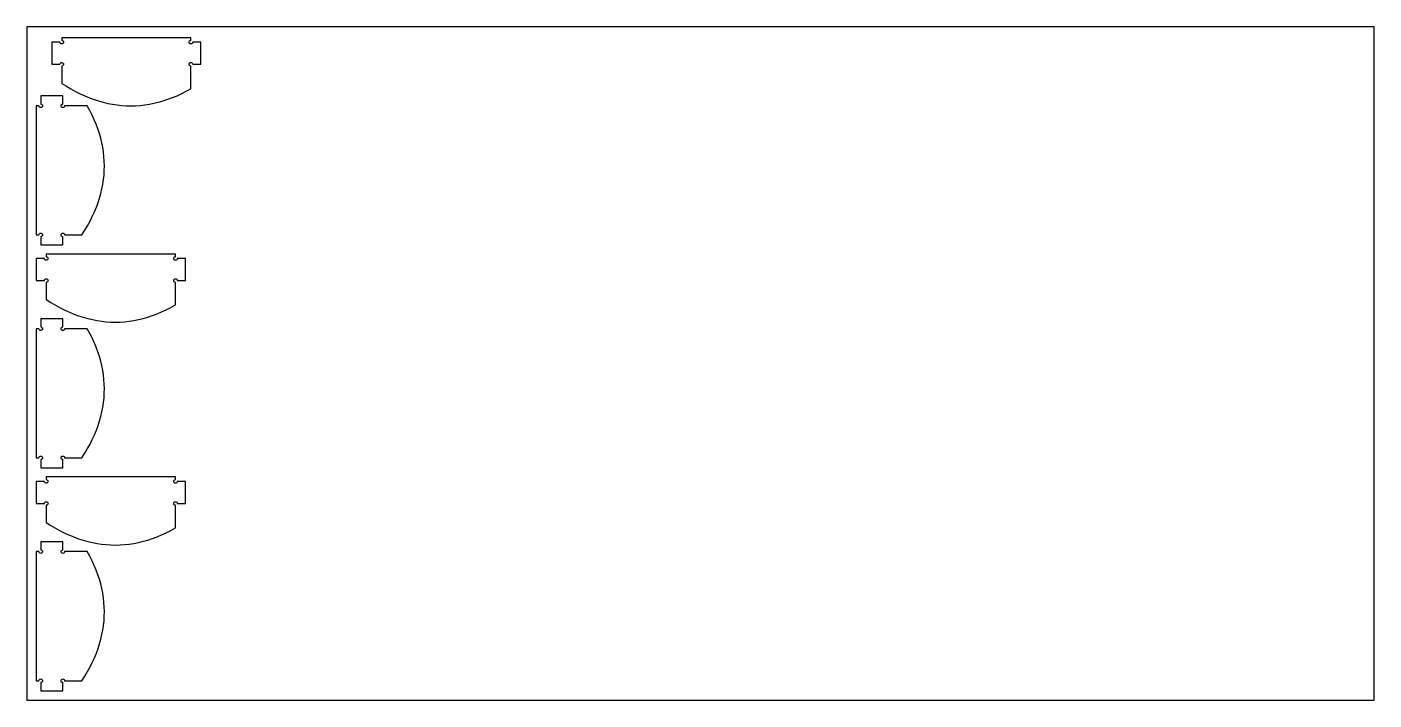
# Model space of a CAD drawing. Extents: x 0 to 2440, y -2940 to 1220.
# Drawn here: x 0 to 2440, y -2940 to -1720 of the extents above; entities that cross this region are included whole.
import ezdxf

# ---------------------------------------------------------------- set-up
doc = ezdxf.new("R2010")
doc.units = 0
doc.layers.add('CUT', color=1, linetype='Continuous')
doc.layers.add('REFERENCE-SHEET', color=8, linetype='Continuous')

msp = doc.modelspace()

# ---------------------------------------------------------------- linework, layer by layer
at = {"layer": 'CUT'}
for points in [[(63, -1739.7), (63, -1744.5, -0.414214), (66.2, -1747.7, -0.414214), (63, -1750.9, -0.414214), (59.8, -1747.7), (45, -1747.7), (45, -1787.7), (59.8, -1787.7, -0.414214), (63, -1784.5, -0.414214), (66.2, -1787.7, -0.414214), (63, -1790.9), (63, -1822.3), (71.4, -1827.6), (79.7, -1832.5), (88.1, -1837), (96.4, -1841.2), (104.8, -1845), (113.1, -1848.4), (121.5, -1851.5), (129.9, -1854.2), (138.2, -1856.6), (146.6, -1858.5), (154.9, -1860.2), (163.3, -1861.4), (171.6, -1862.3), (180, -1862.8), (188.4, -1863), (196.7, -1862.8), (205.1, -1862.2), (213.4, -1861.3), (221.8, -1860), (230.1, -1858.3), (238.5, -1856.3), (246.9, -1853.9), (255.2, -1851.2), (263.6, -1848.1), (271.9, -1844.6), (280.3, -1840.7), (288.6, -1836.5), (297, -1831.9), (297, -1790.9, -0.414214), (293.8, -1787.7, -0.414214), (297, -1784.5, -0.414214), (300.2, -1787.7), (315, -1787.7), (315, -1747.7), (300.2, -1747.7, -0.414214), (297, -1750.9, -0.414214), (293.8, -1747.7, -0.414214), (297, -1744.5), (297, -1739.7)], [(17, -2097), (21.8, -2097, -0.414214), (25, -2093.8, -0.414214), (28.2, -2097, -0.414214), (25, -2100.2), (25, -2115), (65, -2115), (65, -2100.2, -0.414214), (61.8, -2097, -0.414214), (65, -2093.8, -0.414214), (68.2, -2097), (99.6, -2097), (104.8, -2088.6), (109.7, -2080.3), (114.3, -2071.9), (118.4, -2063.6), (122.2, -2055.2), (125.7, -2046.9), (128.8, -2038.5), (131.5, -2030.1), (133.8, -2021.8), (135.8, -2013.4), (137.4, -2005.1), (138.7, -1996.7), (139.6, -1988.4), (140.1, -1980), (140.3, -1971.6), (140, -1963.3), (139.5, -1954.9), (138.5, -1946.6), (137.3, -1938.2), (135.6, -1929.9), (133.6, -1921.5), (131.2, -1913.1), (128.4, -1904.8), (125.3, -1896.4), (121.8, -1888.1), (118, -1879.7), (113.8, -1871.4), (109.2, -1863), (68.2, -1863, -0.414214), (65, -1866.2, -0.414214), (61.8, -1863, -0.414214), (65, -1859.8), (65, -1845), (25, -1845), (25, -1859.8, -0.414214), (28.2, -1863, -0.414214), (25, -1866.2, -0.414214), (21.8, -1863), (17, -1863)], [(35, -2131.7), (35, -2136.5, -0.414214), (38.2, -2139.7, -0.414214), (35, -2142.9, -0.414214), (31.8, -2139.7), (17, -2139.7), (17, -2179.7), (31.8, -2179.7, -0.414214), (35, -2176.5, -0.414214), (38.2, -2179.7, -0.414214), (35, -2182.9), (35, -2214.3), (43.4, -2219.6), (51.7, -2224.5), (60.1, -2229), (68.4, -2233.2), (76.8, -2237), (85.1, -2240.4), (93.5, -2243.5), (101.9, -2246.2), (110.2, -2248.6), (118.6, -2250.5), (126.9, -2252.2), (135.3, -2253.4), (143.6, -2254.3), (152, -2254.8), (160.4, -2255), (168.7, -2254.8), (177.1, -2254.2), (185.4, -2253.3), (193.8, -2252), (202.1, -2250.3), (210.5, -2248.3), (218.9, -2245.9), (227.2, -2243.2), (235.6, -2240.1), (243.9, -2236.6), (252.3, -2232.7), (260.6, -2228.5), (269, -2223.9), (269, -2182.9, -0.414214), (265.8, -2179.7, -0.414214), (269, -2176.5, -0.414214), (272.2, -2179.7), (287, -2179.7), (287, -2139.7), (272.2, -2139.7, -0.414214), (269, -2142.9, -0.414214), (265.8, -2139.7, -0.414214), (269, -2136.5), (269, -2131.7)], [(17, -2501), (21.8, -2501, -0.414214), (25, -2497.8, -0.414214), (28.2, -2501, -0.414214), (25, -2504.2), (25, -2519), (65, -2519), (65, -2504.2, -0.414214), (61.8, -2501, -0.414214), (65, -2497.8, -0.414214), (68.2, -2501), (99.6, -2501), (104.8, -2492.6), (109.7, -2484.3), (114.3, -2475.9), (118.4, -2467.6), (122.2, -2459.2), (125.7, -2450.9), (128.8, -2442.5), (131.5, -2434.1), (133.8, -2425.8), (135.8, -2417.4), (137.4, -2409.1), (138.7, -2400.7), (139.6, -2392.4), (140.1, -2384), (140.3, -2375.6), (140, -2367.3), (139.5, -2358.9), (138.5, -2350.6), (137.3, -2342.2), (135.6, -2333.9), (133.6, -2325.5), (131.2, -2317.1), (128.4, -2308.8), (125.3, -2300.4), (121.8, -2292.1), (118, -2283.7), (113.8, -2275.4), (109.2, -2267), (68.2, -2267, -0.414214), (65, -2270.2, -0.414214), (61.8, -2267, -0.414214), (65, -2263.8), (65, -2249), (25, -2249), (25, -2263.8, -0.414214), (28.2, -2267, -0.414214), (25, -2270.2, -0.414214), (21.8, -2267), (17, -2267)], [(35, -2535.7), (35, -2540.5, -0.414214), (38.2, -2543.7, -0.414214), (35, -2546.9, -0.414214), (31.8, -2543.7), (17, -2543.7), (17, -2583.7), (31.8, -2583.7, -0.414214), (35, -2580.5, -0.414214), (38.2, -2583.7, -0.414214), (35, -2586.9), (35, -2618.3), (43.4, -2623.6), (51.7, -2628.5), (60.1, -2633), (68.4, -2637.2), (76.8, -2641), (85.1, -2644.4), (93.5, -2647.5), (101.9, -2650.2), (110.2, -2652.6), (118.6, -2654.5), (126.9, -2656.2), (135.3, -2657.4), (143.6, -2658.3), (152, -2658.8), (160.4, -2659), (168.7, -2658.8), (177.1, -2658.2), (185.4, -2657.3), (193.8, -2656), (202.1, -2654.3), (210.5, -2652.3), (218.9, -2649.9), (227.2, -2647.2), (235.6, -2644.1), (243.9, -2640.6), (252.3, -2636.7), (260.6, -2632.5), (269, -2627.9), (269, -2586.9, -0.414214), (265.8, -2583.7, -0.414214), (269, -2580.5, -0.414214), (272.2, -2583.7), (287, -2583.7), (287, -2543.7), (272.2, -2543.7, -0.414214), (269, -2546.9, -0.414214), (265.8, -2543.7, -0.414214), (269, -2540.5), (269, -2535.7)], [(17, -2905), (21.8, -2905, -0.414214), (25, -2901.8, -0.414214), (28.2, -2905, -0.414214), (25, -2908.2), (25, -2923), (65, -2923), (65, -2908.2, -0.414214), (61.8, -2905, -0.414214), (65, -2901.8, -0.414214), (68.2, -2905), (99.6, -2905), (104.8, -2896.6), (109.7, -2888.3), (114.3, -2879.9), (118.4, -2871.6), (122.2, -2863.2), (125.7, -2854.9), (128.8, -2846.5), (131.5, -2838.1), (133.8, -2829.8), (135.8, -2821.4), (137.4, -2813.1), (138.7, -2804.7), (139.6, -2796.4), (140.1, -2788), (140.3, -2779.6), (140, -2771.3), (139.5, -2762.9), (138.5, -2754.6), (137.3, -2746.2), (135.6, -2737.9), (133.6, -2729.5), (131.2, -2721.1), (128.4, -2712.8), (125.3, -2704.4), (121.8, -2696.1), (118, -2687.7), (113.8, -2679.4), (109.2, -2671), (68.2, -2671, -0.414214), (65, -2674.2, -0.414214), (61.8, -2671, -0.414214), (65, -2667.8), (65, -2653), (25, -2653), (25, -2667.8, -0.414214), (28.2, -2671, -0.414214), (25, -2674.2, -0.414214), (21.8, -2671), (17, -2671)]]:
    msp.add_lwpolyline(points, format="xyb", close=True, dxfattribs=at)
at = {"layer": 'REFERENCE-SHEET'}
msp.add_lwpolyline([(0, -2940), (2440, -2940), (2440, -1720), (0, -1720)], close=True, dxfattribs=at)

doc.saveas('drawing.dxf')
